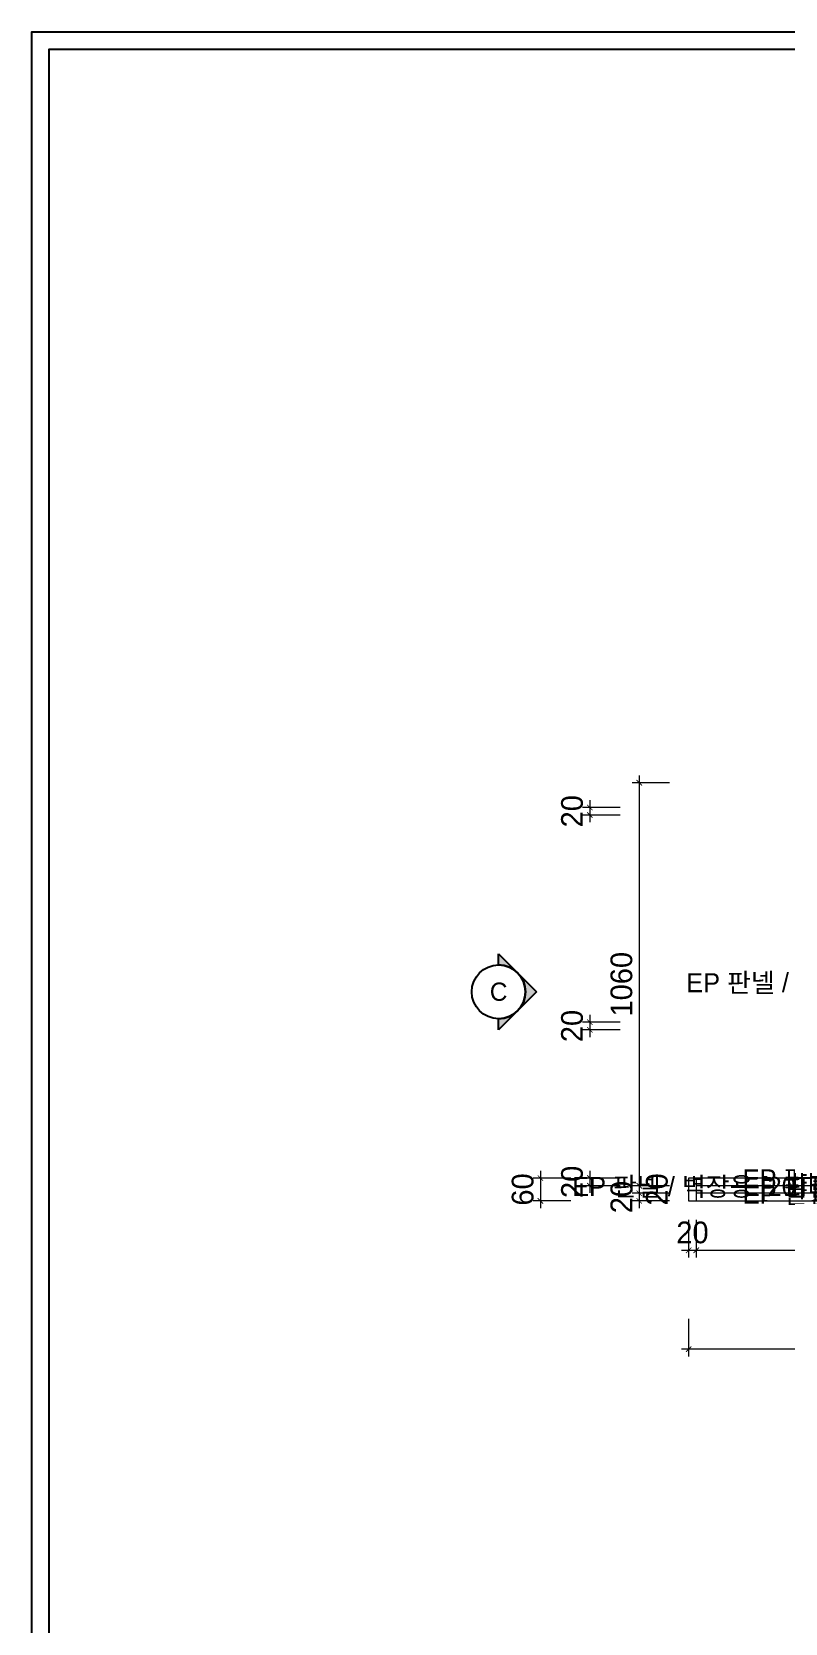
# Model space of a CAD drawing. Header units: millimetres. Extents: x 0 to 28440, y -12508 to -2066.
# Drawn here: x 0 to 1982, y -8160 to -3973 of the extents above; entities that cross this region are included whole.
import ezdxf

# ---------------------------------------------------------------- set-up
doc = ezdxf.new("R2010")
doc.units = ezdxf.units.MM
for name, color, linetype in [('CAD_  Default', 7, 'Continuous'), ('SH-尺寸标注', 32, 'Continuous'), ('SH-符号标注', 1, 'Continuous'), ('图框', 4, 'Continuous')]:
    doc.layers.add(name, color=color, linetype=linetype)
doc.layers.add('DS-定制柜体', color=4, linetype='Continuous', lineweight=13)
doc.layers.add('SH-文字标注', color=2, linetype='Continuous', lineweight=13)
doc.styles.get("Standard").update_dxf_attribs({"font": 'GothicA1-Regular.ttf'})
doc.styles.add('T_7_Arial', font='', dxfattribs={"height": 62.5})
doc.styles.get('T_7_Arial').set_extended_font_data('Gothic A1')
doc.dimstyles.new('D_8_1.4', dxfattribs={"dimtxt": 57.14286, "dimasz": 14.285715, "dimexe": 19.04762, "dimexo": 0, "dimgap": 0, "dimtad": 1, "dimdec": 0, "dimzin": 1, "dimdsep": 46, "dimtxsty": 'Standard', "dimblk": 'ARCHTICK', "dimcen": 0.09, "dimdle": 19.04762, "dimclrd": 32, "dimclre": 32, "dimclrt": 2, "dimadec": 0, "dimazin": 0, "dimtfac": 1, "dimtdec": 4, "dimtix": 1, "dimtmove": 2, "dimatfit": 3, "dimfxl": 80.000002, "dimfxlon": 1, "dimtolj": 1, "dimtzin": 0, "dimlwd": 9, "dimlwe": 9, "dimarcsym": 0})

# ---------------------------------------------------------------- blocks, each defined once
blk = doc.blocks.new('_Frame5385020')
at = {"layer": 'CAD_  Default', "color": 255, "linetype": 'Continuous', "flags": 128}
for points in [[(35.413, 0.17), (35.413, -22.83), (0.802, -22.83), (0.802, 0.17), (35.413, 0.17)], [(0.927, -22.705), (0.927, 0.045), (31.913, 0.045), (31.913, -22.705), (0.927, -22.705)]]:
    blk.add_lwpolyline(points, dxfattribs=at)
blk = doc.blocks.new('_ArchTick')
at = {"color": 0, "linetype": 'ByBlock', "const_width": 0.15}
blk.add_lwpolyline([(-0.5, -0.5), (0.5, 0.5)], dxfattribs=at)
blk = doc.blocks.new('*D230')
at = {"layer": 'Defpoints', "color": 0}
for p in [(1728.3, -7359), (5328.3, -7359), (1728.3, -7439)]:
    blk.add_point(p, dxfattribs=at)
at = {"layer": 'SH-尺寸标注', "color": 32, "linetype": 'Continuous', "lineweight": 9}
for p, q in [((1728.3, -7359), (1728.3, -7458)), ((5328.3, -7359), (5328.3, -7458)), ((5347.4, -7439), (1709.3, -7439))]:
    blk.add_line(p, q, dxfattribs=at)
at = {"layer": 'SH-尺寸标注', "color": 32, "lineweight": 9, "xscale": 14.28571493455343, "yscale": 14.28571493455343, "zscale": 14.28571493455343, "rotation": 180}
blk.add_blockref('_ArchTick', (1728.3, -7439), dxfattribs=at)
at = {"layer": 'SH-尺寸标注', "color": 32, "lineweight": 9, "xscale": 14.28571493455343, "yscale": 14.28571493455343, "zscale": 14.28571493455343}
blk.add_blockref('_ArchTick', (5328.3, -7439), dxfattribs=at)
at = {"layer": 'SH-尺寸标注', "color": 2, "insert": (3528.3, -7392.4), "char_height": 57.14, "attachment_point": 5}
blk.add_mtext('\\A1;3600', dxfattribs=at)
blk = doc.blocks.new('*D228')
at = {"layer": 'Defpoints', "color": 0}
for p in [(1598.3, -7029), (1678.3, -7009), (1678.3, -7029)]:
    blk.add_point(p, dxfattribs=at)
at = {"layer": 'SH-尺寸标注', "color": 32, "linetype": 'Continuous', "lineweight": 9}
for p, q in [((1598.3, -6989.9), (1598.3, -7048)), ((1678.3, -7009), (1579.3, -7009)), ((1678.3, -7029), (1579.3, -7029))]:
    blk.add_line(p, q, dxfattribs=at)
at = {"layer": 'SH-尺寸标注', "color": 32, "lineweight": 9, "xscale": 14.28571493455343, "yscale": 14.28571493455343, "zscale": 14.28571493455343}
for p, rotation in [((1598.3, -7009), 90), ((1598.3, -7029), 270)]:
    blk.add_blockref('_ArchTick', p, dxfattribs=dict(at, rotation=rotation))
at = {"layer": 'SH-尺寸标注', "color": 2, "insert": (1644.9, -7019), "char_height": 57.14, "attachment_point": 5, "rotation": 90}
blk.add_mtext('\\A1;20', dxfattribs=at)
blk = doc.blocks.new('*D225')
at = {"layer": 'Defpoints', "color": 0}
for p in [(1548.3, -6989), (1468.3, -7009), (1548.3, -7009)]:
    blk.add_point(p, dxfattribs=at)
at = {"layer": 'SH-尺寸标注', "color": 32, "linetype": 'Continuous', "lineweight": 9}
for p, q in [((1548.3, -6989), (1449.3, -6989)), ((1468.3, -6969.9), (1468.3, -7028)), ((1548.3, -7009), (1449.3, -7009))]:
    blk.add_line(p, q, dxfattribs=at)
at = {"layer": 'SH-尺寸标注', "color": 32, "lineweight": 9, "xscale": 14.28571493455343, "yscale": 14.28571493455343, "zscale": 14.28571493455343}
for p, rotation in [((1468.3, -6989), 90), ((1468.3, -7009), 270)]:
    blk.add_blockref('_ArchTick', p, dxfattribs=dict(at, rotation=rotation))
at = {"layer": 'SH-尺寸标注', "color": 2, "insert": (1421.7, -6999), "char_height": 57.14, "attachment_point": 5, "rotation": 90}
blk.add_mtext('\\A1;20', dxfattribs=at)
blk = doc.blocks.new('*D218')
at = {"layer": 'Defpoints', "color": 0}
for p in [(1748.3, -7099), (2638.3, -7099), (2638.3, -7179)]:
    blk.add_point(p, dxfattribs=at)
at = {"layer": 'SH-尺寸标注', "color": 32, "linetype": 'Continuous', "lineweight": 9}
for p, q in [((1748.3, -7099), (1748.3, -7198)), ((2638.3, -7099), (2638.3, -7198)), ((1729.3, -7179), (2657.4, -7179))]:
    blk.add_line(p, q, dxfattribs=at)
at = {"layer": 'SH-尺寸标注', "color": 32, "lineweight": 9, "xscale": 14.28571493455343, "yscale": 14.28571493455343, "zscale": 14.28571493455343, "rotation": 180}
blk.add_blockref('_ArchTick', (1748.3, -7179), dxfattribs=at)
at = {"layer": 'SH-尺寸标注', "color": 32, "lineweight": 9, "xscale": 14.28571493455343, "yscale": 14.28571493455343, "zscale": 14.28571493455343}
blk.add_blockref('_ArchTick', (2638.3, -7179), dxfattribs=at)
at = {"layer": 'SH-尺寸标注', "color": 2, "insert": (2193.3, -7132.4), "char_height": 57.14, "attachment_point": 5}
blk.add_mtext('\\A1;890', dxfattribs=at)
blk = doc.blocks.new('*D217')
at = {"layer": 'Defpoints', "color": 0}
for p in [(1678.3, -7029), (1598.3, -7049), (1678.3, -7049)]:
    blk.add_point(p, dxfattribs=at)
at = {"layer": 'SH-尺寸标注', "color": 32, "linetype": 'Continuous', "lineweight": 9}
for p, q in [((1678.3, -7029), (1579.3, -7029)), ((1598.3, -7009.9), (1598.3, -7068)), ((1678.3, -7049), (1579.3, -7049))]:
    blk.add_line(p, q, dxfattribs=at)
at = {"layer": 'SH-尺寸标注', "color": 32, "lineweight": 9, "xscale": 14.28571493455343, "yscale": 14.28571493455343, "zscale": 14.28571493455343}
for p, rotation in [((1598.3, -7029), 90), ((1598.3, -7049), 270)]:
    blk.add_blockref('_ArchTick', p, dxfattribs=dict(at, rotation=rotation))
at = {"layer": 'SH-尺寸标注', "color": 2, "insert": (1551.7, -7039), "char_height": 57.14, "attachment_point": 5, "rotation": 90}
blk.add_mtext('\\A1;20', dxfattribs=at)
blk = doc.blocks.new('*D216')
at = {"layer": 'Defpoints', "color": 0}
for p in [(1728.3, -7099), (1748.3, -7099), (1748.3, -7179)]:
    blk.add_point(p, dxfattribs=at)
at = {"layer": 'SH-尺寸标注', "color": 32, "linetype": 'Continuous', "lineweight": 9}
for p, q in [((1728.3, -7099), (1728.3, -7198)), ((1748.3, -7099), (1748.3, -7198)), ((1709.3, -7179), (1767.4, -7179))]:
    blk.add_line(p, q, dxfattribs=at)
at = {"layer": 'SH-尺寸标注', "color": 32, "lineweight": 9, "xscale": 14.28571493455343, "yscale": 14.28571493455343, "zscale": 14.28571493455343, "rotation": 180}
blk.add_blockref('_ArchTick', (1728.3, -7179), dxfattribs=at)
at = {"layer": 'SH-尺寸标注', "color": 32, "lineweight": 9, "xscale": 14.28571493455343, "yscale": 14.28571493455343, "zscale": 14.28571493455343}
blk.add_blockref('_ArchTick', (1748.3, -7179), dxfattribs=at)
at = {"layer": 'SH-尺寸标注', "color": 2, "insert": (1738.3, -7132.4), "char_height": 57.14, "attachment_point": 5}
blk.add_mtext('\\A1;20', dxfattribs=at)
blk = doc.blocks.new('*D215')
at = {"layer": 'Defpoints', "color": 0}
for p in [(1418.3, -6989), (1338.3, -7049), (1418.3, -7049)]:
    blk.add_point(p, dxfattribs=at)
at = {"layer": 'SH-尺寸标注', "color": 32, "linetype": 'Continuous', "lineweight": 9}
for p, q in [((1418.3, -6989), (1319.3, -6989)), ((1338.3, -6969.9), (1338.3, -7068)), ((1418.3, -7049), (1319.3, -7049))]:
    blk.add_line(p, q, dxfattribs=at)
at = {"layer": 'SH-尺寸标注', "color": 32, "lineweight": 9, "xscale": 14.28571493455343, "yscale": 14.28571493455343, "zscale": 14.28571493455343}
for p, rotation in [((1338.3, -6989), 90), ((1338.3, -7049), 270)]:
    blk.add_blockref('_ArchTick', p, dxfattribs=dict(at, rotation=rotation))
at = {"layer": 'SH-尺寸标注', "color": 2, "insert": (1291.7, -7019), "char_height": 57.14, "attachment_point": 5, "rotation": 90}
blk.add_mtext('\\A1;60', dxfattribs=at)
blk = doc.blocks.new('*D213')
at = {"layer": 'Defpoints', "color": 0}
for p in [(1678.3, -5949), (1598.3, -7009), (1678.3, -7009)]:
    blk.add_point(p, dxfattribs=at)
at = {"layer": 'SH-尺寸标注', "color": 32, "linetype": 'Continuous', "lineweight": 9}
for p, q in [((1598.3, -5929.9), (1598.3, -7028)), ((1678.3, -5949), (1579.3, -5949)), ((1678.3, -7009), (1579.3, -7009))]:
    blk.add_line(p, q, dxfattribs=at)
at = {"layer": 'SH-尺寸标注', "color": 32, "lineweight": 9, "xscale": 14.28571493455343, "yscale": 14.28571493455343, "zscale": 14.28571493455343}
for p, rotation in [((1598.3, -5949), 89.99999999999999), ((1598.3, -7009), 270)]:
    blk.add_blockref('_ArchTick', p, dxfattribs=dict(at, rotation=rotation))
at = {"layer": 'SH-尺寸标注', "color": 2, "insert": (1551.7, -6479), "char_height": 57.14, "attachment_point": 5, "rotation": 90}
blk.add_mtext('\\A1;1060', dxfattribs=at)
blk = doc.blocks.new('*D210')
at = {"layer": 'Defpoints', "color": 0}
for p in [(1548.3, -6014), (1468.3, -6034), (1548.3, -6034)]:
    blk.add_point(p, dxfattribs=at)
at = {"layer": 'SH-尺寸标注', "color": 32, "linetype": 'Continuous', "lineweight": 9}
for p, q in [((1548.3, -6014), (1449.3, -6014)), ((1468.3, -5994.9), (1468.3, -6053)), ((1548.3, -6034), (1449.3, -6034))]:
    blk.add_line(p, q, dxfattribs=at)
at = {"layer": 'SH-尺寸标注', "color": 32, "lineweight": 9, "xscale": 14.28571493455343, "yscale": 14.28571493455343, "zscale": 14.28571493455343}
for p, rotation in [((1468.3, -6014), 90), ((1468.3, -6034), 270)]:
    blk.add_blockref('_ArchTick', p, dxfattribs=dict(at, rotation=rotation))
at = {"layer": 'SH-尺寸标注', "color": 2, "insert": (1421.7, -6024), "char_height": 57.14, "attachment_point": 5, "rotation": 90}
blk.add_mtext('\\A1;20', dxfattribs=at)
blk = doc.blocks.new('*D209')
at = {"layer": 'Defpoints', "color": 0}
for p in [(1468.3, -6599), (1548.3, -6579), (1548.3, -6599)]:
    blk.add_point(p, dxfattribs=at)
at = {"layer": 'SH-尺寸标注', "color": 32, "linetype": 'Continuous', "lineweight": 9}
for p, q in [((1468.3, -6559.9), (1468.3, -6618)), ((1548.3, -6579), (1449.3, -6579)), ((1548.3, -6599), (1449.3, -6599))]:
    blk.add_line(p, q, dxfattribs=at)
at = {"layer": 'SH-尺寸标注', "color": 32, "lineweight": 9, "xscale": 14.28571493455343, "yscale": 14.28571493455343, "zscale": 14.28571493455343}
for p, rotation in [((1468.3, -6579), 90), ((1468.3, -6599), 270)]:
    blk.add_blockref('_ArchTick', p, dxfattribs=dict(at, rotation=rotation))
at = {"layer": 'SH-尺寸标注', "color": 2, "insert": (1421.7, -6589), "char_height": 57.14, "attachment_point": 5, "rotation": 90}
blk.add_mtext('\\A1;20', dxfattribs=at)

msp = doc.modelspace()

# ---------------------------------------------------------------- hatches: boundary and pattern name
at = {"layer": 'SH-符号标注'}
h = msp.add_hatch(color=2, dxfattribs=at)
edge = h.paths.add_edge_path(flags=0)
edge.add_line((1228.3, -6399), (1328.3, -6499))
edge.add_line((1328.3, -6499), (1228.3, -6599))
edge.add_line((1228.3, -6599), (1228.3, -6569.7))
edge.add_arc((1228.3, -6499), 70.7, 270, 450)
edge.add_line((1228.3, -6428.3), (1228.3, -6399))

# ---------------------------------------------------------------- linework, layer by layer
at = {"layer": 'DS-定制柜体', "color": 255, "linetype": 'Continuous'}
for p, q in [((1748.3, -6989), (1728.3, -6989)), ((1728.3, -6989), (1728.3, -7049)), ((1748.3, -6989), (1748.3, -7009)), ((2638.3, -6989), (1748.3, -6989)), ((1748.3, -7009), (1748.3, -7029)), ((2638.3, -7009), (1748.3, -7009)), ((1748.3, -7029), (1748.3, -7049)), ((2638.3, -7029), (1748.3, -7029)), ((1728.3, -7049), (1748.3, -7049)), ((1748.3, -7049), (2638.3, -7049))]:
    msp.add_line(p, q, dxfattribs=at)
at = {"layer": 'SH-符号标注', "color": 2, "linetype": 'Continuous'}
for p, q in [((1228.3, -6399), (1328.3, -6499)), ((1228.3, -6428.3), (1228.3, -6399)), ((1328.3, -6499), (1228.3, -6599)), ((1228.3, -6599), (1228.3, -6569.7))]:
    msp.add_line(p, q, dxfattribs=at)
msp.add_circle((1228.3, -6499), 70.7, dxfattribs=at)
msp.add_arc((1228.3, -6499), 70.7, 270, 90, dxfattribs=at)

# ---------------------------------------------------------------- block references
at = {"layer": '图框', "color": 7, "xscale": 364.04736328125, "yscale": 364.04736328125}
msp.add_blockref('_Frame5385020', (-291.8, -4035.3), dxfattribs=at)

# ---------------------------------------------------------------- texts
at = {"layer": 'SH-文字标注', "color": 2, "char_height": 50, "attachment_point": 5, "line_spacing_factor": 0.8, "style": 'T_7_Arial'}
for insert in [(2045.8, -6482.5), (1745.8, -7018.6), (2194.6, -6998.8), (2194.6, -7018.8), (2194.6, -7038.8)]:
    msp.add_mtext('EP 판넬 / 벽장용 [20T]', dxfattribs=dict(at, insert=insert))
at = {"layer": 'SH-符号标注', "color": 2, "insert": (1228.3, -6499), "char_height": 48, "attachment_point": 5, "line_spacing_factor": 0.8, "style": 'T_7_Arial'}
msp.add_mtext('C', dxfattribs=at)

# ---------------------------------------------------------------- dimensions: what is measured, and where the dimension line sits
at = {"layer": 'SH-尺寸标注', "color": 32, "linetype": 'Continuous'}
for base, p1, p2, picture, middle in [((1598.3, -7009), (1678.3, -5949), (1678.3, -7009), '*D213', (1551.7, -6479)), ((1468.3, -6034), (1548.3, -6014), (1548.3, -6034), '*D210', (1421.7, -6024)), ((1468.3, -6599), (1548.3, -6579), (1548.3, -6599), '*D209', (1421.7, -6589)), ((1338.3, -7049), (1418.3, -6989), (1418.3, -7049), '*D215', (1291.7, -7019)), ((1468.3, -7009), (1548.3, -6989), (1548.3, -7009), '*D225', (1421.7, -6999)), ((1598.3, -7029), (1678.3, -7009), (1678.3, -7029), '*D228', (1644.9, -7019)), ((1598.3, -7049), (1678.3, -7029), (1678.3, -7049), '*D217', (1551.7, -7039))]:
    dim = msp.add_linear_dim(base=base, p1=p1, p2=p2, angle=270, dimstyle='D_8_1.4', override={"dimscale": 1, "dimclrt": 2}, dxfattribs=at)
    dim.commit()
    dim.dimension.update_dxf_attribs({"geometry": picture, "text_midpoint": middle, "dimtype": 160})
for base, p1, p2, picture, middle in [((1748.3, -7179), (1728.3, -7099), (1748.3, -7099), '*D216', (1738.3, -7132.4)), ((2638.3, -7179), (1748.3, -7099), (2638.3, -7099), '*D218', (2193.3, -7132.4)), ((1728.3, -7439), (5328.3, -7359), (1728.3, -7359), '*D230', (3528.3, -7392.4))]:
    dim = msp.add_linear_dim(base=base, p1=p1, p2=p2, dimstyle='D_8_1.4', override={"dimscale": 1, "dimclrt": 2}, dxfattribs=at)
    dim.commit()
    dim.dimension.update_dxf_attribs({"geometry": picture, "text_midpoint": middle, "dimtype": 160})

doc.saveas('drawing.dxf')
